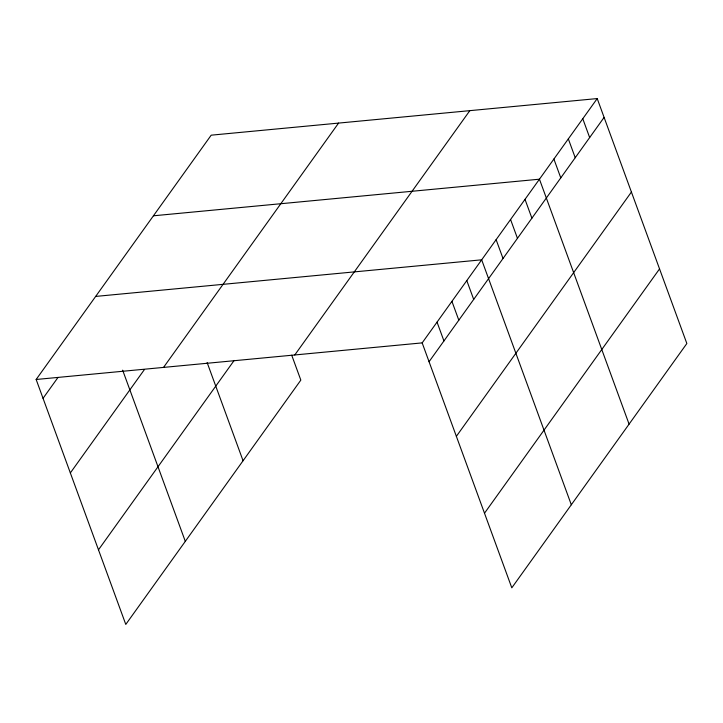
<?xml version="1.0" encoding="UTF-8"?>
<svg xmlns="http://www.w3.org/2000/svg" width="723" height="723" viewBox="0 0 723 723"><rect width="100%" height="100%" fill="white"/><g stroke="black" fill="none" stroke-linecap="round" stroke-linejoin="round"><path stroke-width="1.08" d="M291.731 355.237L300.831 380.117L125.784 624.428L36.15 379.485L211.197 135.174L597.216 98.572L686.85 343.515L511.803 587.826L422.169 342.883L597.216 98.572M43.037 398.319L57.921 377.551M70.348 472.932L144.302 369.715M163.534 367.411L338.581 123.091M98.482 549.814L234.144 360.47M294.776 354.966L469.833 110.646M429.055 361.717L604.103 117.397M456.367 436.331L631.414 192.02M484.491 513.213L659.548 268.893M153.43 215.797L539.448 179.196L629.082 424.139M95.671 296.421L481.681 259.819L571.315 504.762M36.15 379.485L422.169 342.883M582.774 118.726L589.661 137.56M568.332 138.879L575.219 157.713M553.89 159.042L560.777 177.867M525.006 199.349L531.902 218.183M510.565 219.512L517.46 238.337M496.123 239.665L503.018 258.491M466.805 280.587L473.692 299.412M451.92 301.355L458.816 320.181M437.044 322.124L443.94 340.949M207.13 362.548L243.064 460.741M122.657 370.176L185.305 541.364"/></g></svg>
